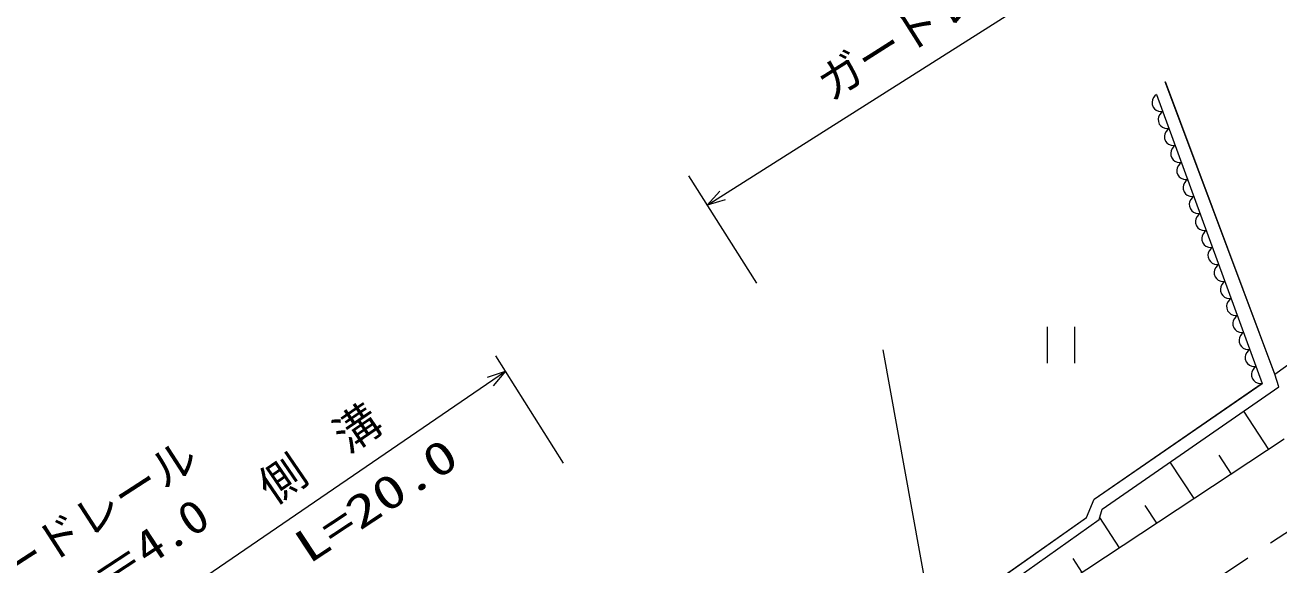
# Model space of a CAD drawing. Units: millimetres, scale not verified. Extents: x -64632 to 575368, y -97377 to 262623.
# Drawn here: x 343829 to 413034, y 190429 to 220205 of the extents above; entities that cross this region are included whole.
import ezdxf
from ezdxf.enums import TextEntityAlignment as Align

# ---------------------------------------------------------------- set-up
doc = ezdxf.new("R2010")
doc.units = ezdxf.units.MM
doc.header["$LTSCALE"] = 1000
doc.linetypes.add('CHAIN', pattern=[18.5, 12, -1.5, 3.5, -1.5])
for name, color, linetype, lineweight in [('M-BGD', 7, 'Continuous', 13), ('M-BMK-LINE', 2, 'CHAIN', 13), ('M-STR-HTXT', 7, 'Continuous', 13)]:
    doc.layers.add(name, color=color, linetype=linetype, lineweight=lineweight)
doc.styles.add('ＭＳ ゴシック', font='')
doc.styles.get('ＭＳ ゴシック').set_extended_font_data('MS Gothic')

# ---------------------------------------------------------------- blocks, each defined once
blk = doc.blocks.new('BUHIN5')
at = {"color": 7, "linetype": 'Continuous', "lineweight": 13}
blk.add_lwpolyline([(0, -500), (115, -462.5), (212.5, -402.5), (322.5, -305), (382.5, -195), (420, -77.5), (420, 77.5), (382.5, 195), (322.5, 305), (212.5, 402.5), (115, 460), (0, 500)], dxfattribs=at)
blk = doc.blocks.new('BUHIN7')
at = {"color": 7, "linetype": 'Continuous', "lineweight": 13}
for p, q in [((-770, 1000), (-770, -1000)), ((765, -1000), (765, 1000))]:
    blk.add_line(p, q, dxfattribs=at)
blk = doc.blocks.new('BUHIN12')
at = {"color": 7, "linetype": 'Continuous', "lineweight": 13}
blk.add_lwpolyline([(-288, -1000), (0, 0), (285, -1000)], dxfattribs=at)

msp = doc.modelspace()

# ---------------------------------------------------------------- linework, layer by layer
at = {"layer": 'M-BGD'}
for p, q in [((412810, 200950), (437718, 218998)), ((412803, 200951), (406762, 217068)), ((412810, 200950), (406769, 217067)), ((406285, 216370), (412115, 200444)), ((394066, 186398), (391191, 202293)), ((394073, 186396), (391198, 202291)), ((413027, 200257), (412810, 200950)), ((402831, 194050), (412108, 200446)), ((402838, 194049), (412115, 200444)), ((403285, 193503), (413027, 200257)), ((412484, 196799), (411091, 198915)), ((413330, 197356), (384669, 178479)), ((408363, 194085), (407035, 196102)), ((410424, 195442), (409743, 196475)), ((402412, 193045), (402831, 194050)), ((402419, 193043), (402838, 194049)), ((403112, 192940), (403285, 193503)), ((406303, 192728), (405655, 193712)), ((393940, 187094), (402412, 193045)), ((393947, 187092), (402419, 193043)), ((394670, 186965), (403112, 192940)), ((404243, 191371), (403143, 193040)), ((402182, 190014), (401673, 190787))]:
    msp.add_line(p, q, dxfattribs=at)
at = {"layer": 'M-BMK-LINE'}
msp.add_line((370444, 163798), (442682, 211540), dxfattribs=at)
at = {"layer": 'M-STR-HTXT'}
for p, q in [((381479, 210268), (425117, 237927)), ((380454, 211885), (384201, 205973)), ((373554, 196046), (369804, 201957)), ((351855, 188484), (370339, 201112))]:
    msp.add_line(p, q, dxfattribs=at)

# ---------------------------------------------------------------- block references
at = {"layer": 'M-BGD', "xscale": 0.9976472, "yscale": 0.9976472, "rotation": 200.10504}
for p in [(406456, 215902), (406799, 214965), (407142, 214028), (407485, 213091), (407828, 212154), (408171, 211218), (408514, 210281), (408857, 209344), (409200, 208407), (409543, 207470), (409886, 206533), (410229, 205596), (410572, 204660), (410915, 203723), (411258, 202786), (411600, 201849), (411943, 200912)]:
    msp.add_blockref('BUHIN5', p, dxfattribs=at)
at = {"layer": 'M-BGD'}
msp.add_blockref('BUHIN7', (401005, 202558), dxfattribs=at)
at = {"layer": 'M-STR-HTXT'}
for p, rotation in [((381479, 210268), 122.36796), ((370339, 201112), 304.34002)]:
    msp.add_blockref('BUHIN12', p, dxfattribs=dict(at, rotation=rotation))

# ---------------------------------------------------------------- texts
at = {"layer": 'M-STR-HTXT', "style": 'ＭＳ ゴシック'}
for s, rotation, p in [('ガードレール', 32.4, (388584, 215504)), ('側\u3000溝', 34.4, (357828, 193248)), ('ガードレール', 32.9, (341260, 187339))]:
    msp.add_text(s, height=1833, rotation=rotation, dxfattribs=at).set_placement(p, align=Align.BOTTOM_LEFT)
for s, rotation, width, p in [('L=20.0', 33.4, 1.35, (359792, 189980)), ('Ｌ＝4.0', 33.2, 1.15, (346091, 186723))]:
    msp.add_text(s, height=1833, rotation=rotation, dxfattribs=dict(at, width=width)).set_placement(p, align=Align.BOTTOM_LEFT)

doc.saveas('drawing.dxf')
